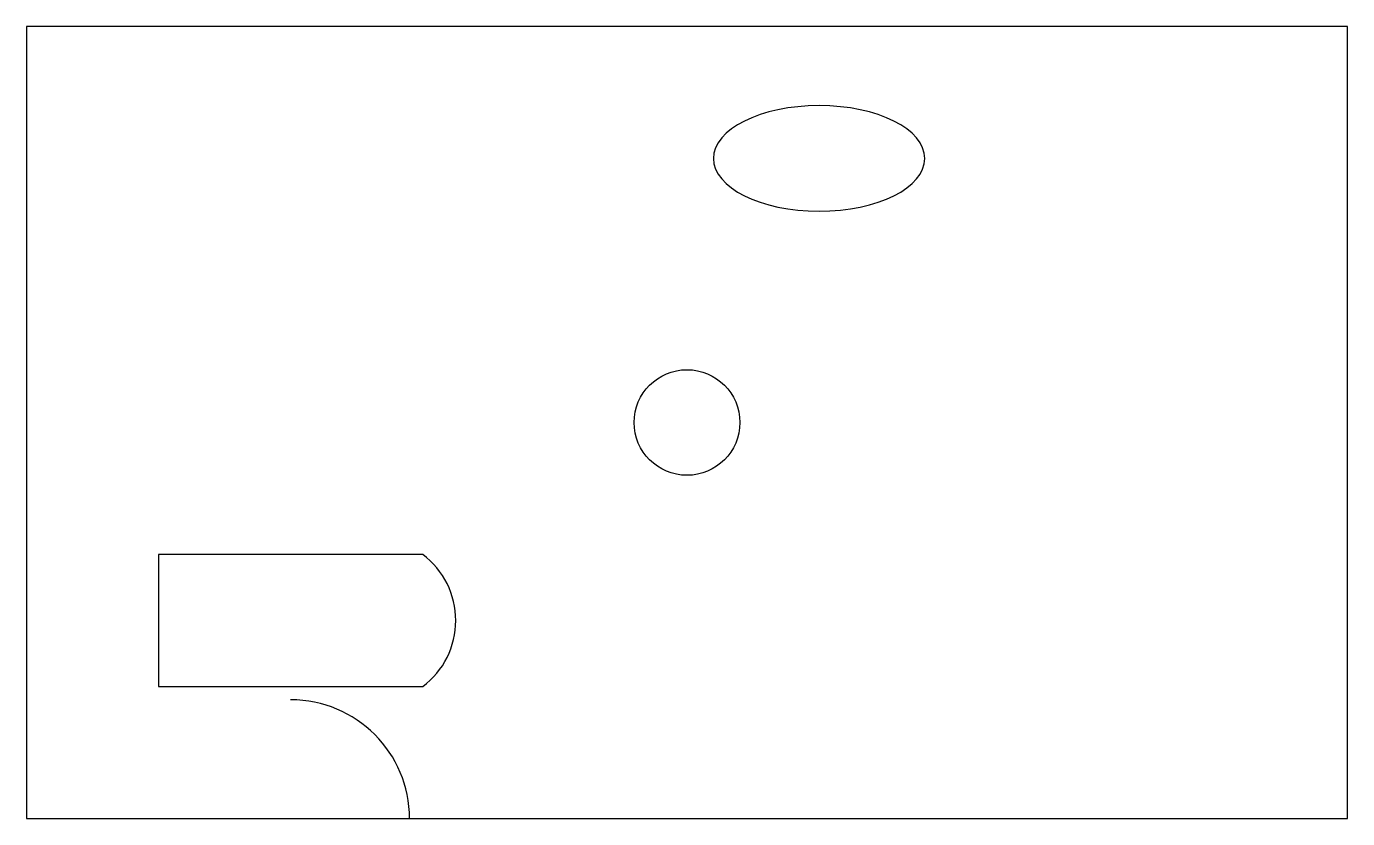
# Model space of a CAD drawing. Header units: millimetres. Extents: x 0 to 100, y 0 to 60.
import ezdxf

# ---------------------------------------------------------------- set-up
doc = ezdxf.new("R2010")
doc.units = ezdxf.units.MM
for name, color, linetype in [('Polyline', 7, 'CONTINUOUS'), ('Shape', 7, 'CONTINUOUS'), ('Shape001', 7, 'CONTINUOUS'), ('Shape002', 7, 'CONTINUOUS'), ('Shape003', 7, 'CONTINUOUS'), ('Shape004', 7, 'CONTINUOUS'), ('Shape005', 7, 'CONTINUOUS'), ('Shape006', 7, 'CONTINUOUS')]:
    doc.layers.add(name, color=color, linetype=linetype)

msp = doc.modelspace()

# ---------------------------------------------------------------- linework, layer by layer
at = {"layer": 'Polyline'}
for p, q in [((30, 20), (10, 20)), ((10, 20), (10, 10)), ((10, 10), (30, 10))]:
    msp.add_line(p, q, dxfattribs=at)
msp.add_arc((26.25, 15), 6.25, -53.1301, 53.1301, dxfattribs=at)
at = {"layer": 'Shape'}
msp.add_line((0, 0), (100, 0), dxfattribs=at)
at = {"layer": 'Shape001'}
msp.add_line((100, 0), (100, 60), dxfattribs=at)
at = {"layer": 'Shape002'}
msp.add_line((100, 60), (0, 60), dxfattribs=at)
at = {"layer": 'Shape003'}
msp.add_line((0, 60), (0, 0), dxfattribs=at)
at = {"layer": 'Shape004'}
msp.add_arc((20, 0), 9, 0, 90, dxfattribs=at)
at = {"layer": 'Shape005'}
msp.add_circle((50, 30), 4, dxfattribs=at)
at = {"layer": 'Shape006'}
msp.add_ellipse((60, 50), major_axis=(8, 0), ratio=0.5, start_param=0, end_param=6.28318, dxfattribs=at)

doc.saveas('drawing.dxf')
